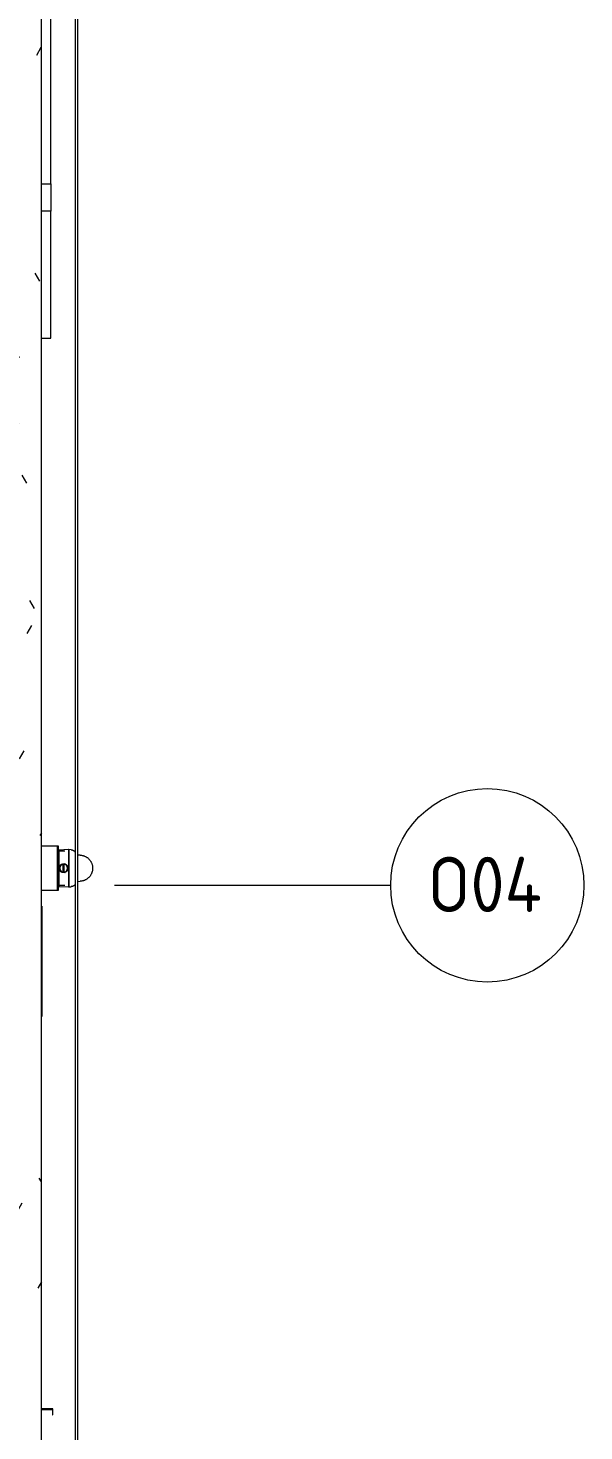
# Model space of a CAD drawing. Header units: millimetres. Extents: x -17526 to 472153, y -45352 to 20466.
# Drawn here: x 455924 to 457937, y 1732 to 6810 of the extents above; entities that cross this region are included whole.
import ezdxf

# ---------------------------------------------------------------- set-up
doc = ezdxf.new("R2010")
doc.units = ezdxf.units.MM
for name, color, linetype, lineweight in [('A-GENM', 13, 'Continuous', 9), ('A-WALL', 113, 'Continuous', 9), ('A-WALL-PATT', 111, 'Continuous', 9), ('E-POWR-CNDT', 130, 'Continuous', 9), ('E-SERT', 181, 'Continuous', 9), ('E-SERT-IDEN', 181, 'Continuous', 9), ('M-HVAC-CDFF', 50, 'Continuous', 9), ('Q-SPCQ', 91, 'Continuous', 9)]:
    doc.layers.add(name, color=color, linetype=linetype, lineweight=lineweight)
doc.styles.add('ISOCPEUR', font='isocpeur.ttf', dxfattribs={"width": 0.9, "height": 200})

# ---------------------------------------------------------------- blocks, each defined once
blk = doc.blocks.new('parapet_ext - parapet_ext-1802102-J-Nový')
at = {"layer": 'Q-SPCQ'}
for p, q in [((96639.6, 1812), (96597.6, 1812)), ((96597.6, 1810), (96637.6, 1810)), ((96637.6, 1810), (96637.6, 1790)), ((96637.6, 1790), (96639.6, 1790)), ((96639.6, 1790), (96639.6, 1812))]:
    blk.add_line(p, q, dxfattribs=at)
blk = doc.blocks.new('Obecné modely 1 - Obecné modely 1-962475-J-Nový')
at = {"layer": 'A-GENM', "color": 11}
for p, q in [((96631.5, 7687.7), (96597.6, 7687.7)), ((96631.5, 7243.5), (96631.5, 7687.7)), ((96597.6, 7243.5), (96631.5, 7243.5)), ((96631.5, 7243.5), (96631.5, 7143.5)), ((96597.6, 7143.5), (96631.5, 7143.5)), ((96631.5, 6246.4), (96631.5, 7143.5)), ((96597.6, 6246.4), (96631.5, 6246.4)), ((96631.5, 6246.4), (96631.5, 6146.9)), ((96631.5, 6146.9), (96597.6, 6146.9)), ((96631.5, 5687.7), (96631.5, 6146.9)), ((96597.6, 5687.7), (96631.5, 5687.7))]:
    blk.add_line(p, q, dxfattribs=at)
blk = doc.blocks.new('DSP_Kamera_nastěnná - Refer to Catalog-V233-J-Nový')
at = {"layer": 'E-SERT', "color": 11}
for p, q in [((96656, 3848.3), (96597.6, 3848.3)), ((96659.2, 3848.3), (96656, 3848.3)), ((96656, 3848.3), (96656, 3689.6)), ((96656, 3689.6), (96656, 3848.3)), ((96659.2, 3689.6), (96659.2, 3848.3)), ((96661.2, 3834.6), (96659.2, 3832.7)), ((96682.1, 3830.9), (96659.2, 3830.9)), ((96695.9, 3836.5), (96661.2, 3834.6)), ((96661.2, 3834.6), (96661.2, 3703.3)), ((96695.9, 3836.5), (96695.9, 3701.5)), ((96696.7, 3835.6), (96695.9, 3835.6)), ((96705.2, 3835.8), (96696.7, 3836.5)), ((96696.7, 3836.5), (96696.7, 3701.4)), ((96719.9, 3816.9), (96718.6, 3816.9)), ((96737.8, 3816.2), (96729.4, 3816.5)), ((96676.5, 3754.6), (96676.5, 3783.3)), ((96679.4, 3783.4), (96679.4, 3754.5)), ((96682.1, 3784.7), (96682.1, 3782.8)), ((96659.2, 3707.1), (96682.1, 3707.1)), ((96682.1, 3754.8), (96682.1, 3753.2)), ((96718.6, 3721), (96719.9, 3721.1)), ((96729.4, 3721.4), (96737.8, 3721.7)), ((96597.6, 3689.6), (96656, 3689.6)), ((96656, 3689.6), (96659.2, 3689.6)), ((96659.2, 3705.3), (96661.2, 3703.3)), ((96661.2, 3703.3), (96695.9, 3701.5)), ((96695.9, 3702.3), (96696.7, 3702.3)), ((96696.7, 3701.4), (96705.2, 3702.1))]:
    blk.add_line(p, q, dxfattribs=at)
at = {"layer": 'E-SERT', "color": 11, "flags": 128}
for points in [[(96705.2, 3835.8), (96706, 3835.8), (96706.8, 3835.6), (96707.6, 3835.5), (96708.4, 3835.3), (96709.2, 3835.1), (96710, 3834.9), (96710.8, 3834.6), (96711.5, 3834.3), (96712.3, 3834), (96713, 3833.6), (96713.7, 3833.2), (96714.4, 3832.8), (96715.1, 3832.3), (96715.8, 3831.9), (96716.4, 3831.4), (96717.1, 3830.8), (96717.7, 3830.3), (96718.2, 3829.7), (96718.8, 3829.1), (96718.8, 3829.1)], [(96718.8, 3829.1), (96719.1, 3828.8), (96719.3, 3828.5), (96719.6, 3828.2)], [(96737.8, 3816.2), (96739.7, 3816.1), (96741.6, 3816), (96743.5, 3815.7), (96745.3, 3815.4), (96747.2, 3815), (96749, 3814.5), (96750.8, 3814), (96752.6, 3813.3), (96754.3, 3812.6), (96756, 3811.9), (96757.7, 3811.1), (96759.4, 3810.2), (96761, 3809.2), (96762.6, 3808.2), (96764.1, 3807.1), (96765.6, 3805.9), (96767.1, 3804.7), (96768.5, 3803.5), (96769.8, 3802.1), (96771.1, 3800.8), (96772.4, 3799.4), (96773.5, 3797.9), (96774.7, 3796.4), (96775.7, 3794.8), (96776.7, 3793.2), (96777.6, 3791.6), (96778.5, 3789.9), (96779.3, 3788.2), (96780, 3786.4), (96780.7, 3784.7), (96781.3, 3782.9), (96781.8, 3781.1), (96782.2, 3779.2), (96782.6, 3777.4), (96782.9, 3775.5), (96783.1, 3773.6), (96783.3, 3771.8), (96783.3, 3769.9), (96783.3, 3769.1)], [(96783.3, 3768.8), (96783.3, 3766.9), (96783.2, 3765), (96783, 3763.2), (96782.7, 3761.3), (96782.4, 3759.4), (96782, 3757.6), (96781.5, 3755.8), (96780.9, 3754), (96780.3, 3752.2), (96779.6, 3750.4), (96778.8, 3748.7), (96778, 3747), (96777.1, 3745.4), (96776.1, 3743.8), (96775.1, 3742.2), (96774, 3740.6), (96772.8, 3739.2), (96771.6, 3737.7), (96770.4, 3736.3), (96769, 3735), (96767.6, 3733.7), (96766.2, 3732.5), (96764.7, 3731.3), (96763.2, 3730.2), (96761.7, 3729.1), (96760, 3728.1), (96758.4, 3727.2), (96756.7, 3726.4), (96755, 3725.6), (96753.3, 3724.9), (96751.5, 3724.2), (96749.7, 3723.6), (96747.9, 3723.1), (96746, 3722.7), (96744.2, 3722.3), (96742.3, 3722.1), (96740.5, 3721.8), (96738.6, 3721.7), (96737.8, 3721.7)], [(96783.3, 3769.1), (96783.3, 3769.1), (96783.3, 3769.1), (96783.3, 3769.1), (96783.3, 3769.1), (96783.3, 3769.1), (96783.3, 3769.1), (96783.3, 3769.1), (96783.3, 3769.1), (96783.3, 3769.1), (96783.3, 3769.1), (96783.3, 3769.1), (96783.3, 3769.1), (96783.3, 3769.1), (96783.3, 3769.1), (96783.3, 3769.1), (96783.3, 3769.1), (96783.3, 3769.1), (96783.3, 3769), (96783.3, 3769), (96783.3, 3769), (96783.3, 3769), (96783.3, 3769), (96783.3, 3769), (96783.3, 3769), (96783.3, 3769), (96783.3, 3769), (96783.3, 3769), (96783.3, 3769), (96783.3, 3769), (96783.3, 3769), (96783.3, 3769), (96783.3, 3769), (96783.3, 3768.9), (96783.3, 3768.9), (96783.3, 3768.9), (96783.3, 3768.9), (96783.3, 3768.9), (96783.3, 3768.9), (96783.3, 3768.9), (96783.3, 3768.9), (96783.3, 3768.9), (96783.3, 3768.9), (96783.3, 3768.9), (96783.3, 3768.9), (96783.3, 3768.9), (96783.3, 3768.9), (96783.3, 3768.9), (96783.3, 3768.9), (96783.3, 3768.8), (96783.3, 3768.8), (96783.3, 3768.8), (96783.3, 3768.8), (96783.3, 3768.8), (96783.3, 3768.8), (96783.3, 3768.8), (96783.3, 3768.8), (96783.3, 3768.8), (96783.3, 3768.8), (96783.3, 3768.8), (96783.3, 3768.8), (96783.3, 3768.8)], [(96783.3, 3768.8), (96783.3, 3768.8), (96783.3, 3768.8), (96783.3, 3768.8), (96783.3, 3768.8), (96783.3, 3768.8), (96783.3, 3768.8), (96783.3, 3768.8), (96783.3, 3768.8), (96783.3, 3768.8), (96783.3, 3768.8), (96783.3, 3768.8), (96783.3, 3768.9), (96783.3, 3768.9), (96783.3, 3768.9), (96783.3, 3768.9), (96783.3, 3768.9), (96783.3, 3768.9), (96783.3, 3768.9), (96783.3, 3768.9), (96783.3, 3768.9), (96783.3, 3768.9), (96783.3, 3768.9), (96783.3, 3768.9), (96783.3, 3768.9), (96783.3, 3768.9), (96783.3, 3768.9), (96783.3, 3768.9), (96783.3, 3768.9), (96783.3, 3769), (96783.3, 3769), (96783.3, 3769), (96783.3, 3769), (96783.3, 3769), (96783.3, 3769), (96783.3, 3769), (96783.3, 3769), (96783.3, 3769), (96783.3, 3769), (96783.3, 3769), (96783.3, 3769), (96783.3, 3769), (96783.3, 3769), (96783.3, 3769), (96783.3, 3769.1), (96783.3, 3769.1), (96783.3, 3769.1), (96783.3, 3769.1), (96783.3, 3769.1), (96783.3, 3769.1), (96783.3, 3769.1), (96783.3, 3769.1), (96783.3, 3769.1), (96783.3, 3769.1), (96783.3, 3769.1), (96783.3, 3769.1), (96783.3, 3769.1), (96783.3, 3769.1), (96783.3, 3769.1), (96783.3, 3769.1), (96783.3, 3769.1), (96783.3, 3769.1)], [(96718.8, 3708.8), (96718.3, 3708.2), (96717.7, 3707.7), (96717.1, 3707.1), (96716.5, 3706.6), (96715.8, 3706.1), (96715.1, 3705.6), (96714.5, 3705.2), (96713.8, 3704.7), (96713, 3704.3), (96712.3, 3704), (96711.6, 3703.6), (96710.8, 3703.3), (96710, 3703.1), (96709.3, 3702.8), (96708.5, 3702.6), (96707.7, 3702.4), (96706.9, 3702.3), (96706.1, 3702.2), (96705.2, 3702.1), (96705.2, 3702.1)], [(96719.6, 3709.8), (96719.4, 3709.5), (96719.1, 3709.2), (96718.9, 3708.9), (96718.8, 3708.8)]]:
    blk.add_lwpolyline(points, dxfattribs=at)
at = {"layer": 'E-SERT', "color": 11}
for centre, radius, start, end in [((96678.6, 3769), 14.5, 97.9736, 262.0264), ((96678, 3769), 14.5, 275.7084, 84.2916), ((96677.9, 3769), 16.2, 66.629, 71.9422), ((96678, 3769), 14.5, 56.1944, 70.243), ((96678, 3769), 14.5, 289.757, 314.9782), ((96678, 3769), 14.5, 14.0486, 42.1458), ((96678, 3769), 14.5, 331.9028, 0), ((96677.9, 3769), 16.2, 6.7694, 12.0093), ((96677.9, 3769), 16.2, 347.9805, 353.2174), ((96677.9, 3769), 16.2, 288.0552, 293.3726)]:
    blk.add_arc(centre, radius, start, end, dxfattribs=at)
for points, knots in [([(96677.9, 3752.8), (96676, 3752.8), (96673.2, 3753.3), (96670.2, 3754.7), (96668.6, 3755.7), (96667.5, 3756.6), (96666.5, 3757.5), (96665.5, 3758.6), (96664.7, 3759.7), (96663.9, 3760.9), (96663.3, 3762.1), (96662.5, 3763.9), (96661.7, 3767), (96661.7, 3770.9), (96662.5, 3774.1), (96663.3, 3775.8), (96663.9, 3777.1), (96664.7, 3778.3), (96665.5, 3779.4), (96666.5, 3780.4), (96667.5, 3781.4), (96668.6, 3782.2), (96670.2, 3783.2), (96673.2, 3784.6), (96676, 3785.1), (96677.9, 3785.1)], [-1, -1, -1, -1, -0.888889, -0.833333, -0.805556, -0.777778, -0.75, -0.722222, -0.694444, -0.666667, -0.638889, -0.611111, -0.555556, -0.444444, -0.388889, -0.361111, -0.333333, -0.305556, -0.277778, -0.25, -0.222222, -0.194444, -0.166667, -0.111111, 0, 0, 0, 0]), ([(96677.9, 3785.1), (96678.9, 3785.1), (96680.8, 3785), (96683, 3784.4), (96684.8, 3783.6), (96686, 3783), (96687.2, 3782.2), (96688.3, 3781.4), (96689.4, 3780.4), (96690.3, 3779.4), (96691.2, 3778.3), (96691.9, 3777.1), (96692.6, 3775.8), (96693.3, 3774.1), (96693.9, 3771.8), (96694.2, 3769), (96693.9, 3766.1), (96693.3, 3763.8), (96692.6, 3762.1), (96691.9, 3760.8), (96691.2, 3759.7), (96690.3, 3758.5), (96689.4, 3757.5), (96688.3, 3756.6), (96687.2, 3755.7), (96686, 3754.9), (96684.8, 3754.3), (96683, 3753.6), (96680.8, 3753), (96678.9, 3752.8), (96677.9, 3752.8)], [-1, -1, -1, -1, -0.944444, -0.888889, -0.861111, -0.833333, -0.805556, -0.777778, -0.75, -0.722222, -0.694444, -0.666667, -0.638889, -0.611111, -0.555556, -0.5, -0.444444, -0.388889, -0.361111, -0.333333, -0.305556, -0.277778, -0.25, -0.222222, -0.194444, -0.166667, -0.138889, -0.111111, -0.055556, 0, 0, 0, 0])]:
    blk.add_open_spline(points, degree=3, knots=knots, dxfattribs=at)
blk = doc.blocks.new('PRAV ochranná mříž_ napájení - Standardní-1168067-J-Nový')
at = {"layer": 'M-HVAC-CDFF', "color": 11}
for p, q in [((96597.6, 3632), (96599.6, 3632)), ((96599.6, 3632), (96599.6, 3232)), ((96597.6, 3232), (96599.6, 3232))]:
    blk.add_line(p, q, dxfattribs=at)
blk = doc.blocks.new('Popiska zabezpečovací zařízení - Popiska okna_Bublina-1427579-J-Nový')
at = {"layer": 'E-SERT-IDEN'}
blk.add_circle((9114.6, 6890.4), 350, dxfattribs=at)

msp = doc.modelspace()

# ---------------------------------------------------------------- hatches: boundary and pattern name
at = {"layer": 'A-WALL-PATT'}
h = msp.add_hatch(dxfattribs=at)
h.set_pattern_fill('FP_135', color=11, style=0, pattern_type=2)
h.set_pattern_definition([(0, (337933.75, 0), (812.8, 203.2), [33.528, -576.072, 33.528, -576.072, -3251.2]), (0, (337933.75, 0), (812.8, 203.2), [-1219.2, 33.528, -1185.672, 33.528, -576.072, -1422.4]), (0, (337933.75, 0), (812.8, 203.2), [-3048, 33.528, -372.872, 33.528, -982.472]), (120, (338238.55, 101.6), (-582.37636, 602.30545), [33.528, -576.072, 33.528, -3827.272]), (120, (338238.55, 101.6), (-582.37636, 602.30545), [-643.128, -576.072, 33.528, -1185.672, -2032]), (120, (338238.55, 101.6), (-582.37636, 602.30545), [-2438.4, 33.528, -576.072, 33.528, -1388.872]), (120, (338238.55, 101.6), (-582.37636, 602.30545), [-3081.528, -372.872, 33.528, -982.472]), (240, (338340.15, 508), (-230.42364, -805.50545), [33.528, -576.072, 33.528, -576.072, -3251.2]), (240, (338340.15, 508), (-230.42364, -805.50545), [-1219.2, 33.528, -1185.672, 33.528, -576.072, -1422.4]), (240, (338340.15, 508), (-230.42364, -805.50545), [-3048, 33.528, -372.872, 33.528, -982.472])])
h.paths.add_polyline_path([(455972.2, 530), (455972.2, 8045.6), (455714.2, 8045.6), (455714.2, 7619.8), (455818.2, 7619), (455820.4, 7616.8), (455821.2, 7613.8), (455820.4, 7418.6), (455818.2, 7416.4), (455814.5, 7415.6), (455779.2, 7415.6), (455779.2, 3778.8), (455783, 3778.3), (455785.1, 3777.8), (455789.3, 3772.3), (455788.4, 3765.5), (455787.4, 3764.8), (455789.3, 3761.3), (455788.4, 3755.5), (455783, 3751.3), (455779.2, 3751.3), (455779.2, 530)])

# ---------------------------------------------------------------- linework, layer by layer
at = {"layer": 'A-WALL', "color": 11}
msp.add_line((455972.2, 530), (455972.2, 8045.8), dxfattribs=at)
at = {"layer": 'E-POWR-CNDT', "color": 11}
for p, q in [((456094.1, 8186), (456094.1, 447.2)), ((456104.1, 447.2), (456104.1, 8186))]:
    msp.add_line(p, q, dxfattribs=at)
at = {"layer": 'E-SERT-IDEN'}
msp.add_line((456237.2, 3707.1), (457237.2, 3707.1), dxfattribs=at)

# ---------------------------------------------------------------- block references
at = {"layer": 'A-GENM', "color": 11}
msp.add_blockref('Obecné modely 1 - Obecné modely 1-962475-J-Nový', (359374.6, 0), dxfattribs=at)
at = {"layer": 'E-SERT', "color": 11}
msp.add_blockref('DSP_Kamera_nastěnná - Refer to Catalog-V233-J-Nový', (359374.6, 0), dxfattribs=at)
at = {"layer": 'E-SERT-IDEN'}
msp.add_blockref('Popiska zabezpečovací zařízení - Popiska okna_Bublina-1427579-J-Nový', (448472.6, -3183.4), dxfattribs=at)
at = {"layer": 'M-HVAC-CDFF', "color": 11}
msp.add_blockref('PRAV ochranná mříž_ napájení - Standardní-1168067-J-Nový', (359374.6, 0), dxfattribs=at)
at = {"layer": 'Q-SPCQ'}
msp.add_blockref('parapet_ext - parapet_ext-1802102-J-Nový', (359374.6, 0), dxfattribs=at)

# ---------------------------------------------------------------- texts
at = {"layer": 'E-SERT-IDEN', "insert": (457371.4, 3810.2), "char_height": 200, "width": 519.493, "attachment_point": 1, "style": 'ISOCPEUR'}
msp.add_mtext('O04', dxfattribs=at)

doc.saveas('drawing.dxf')
